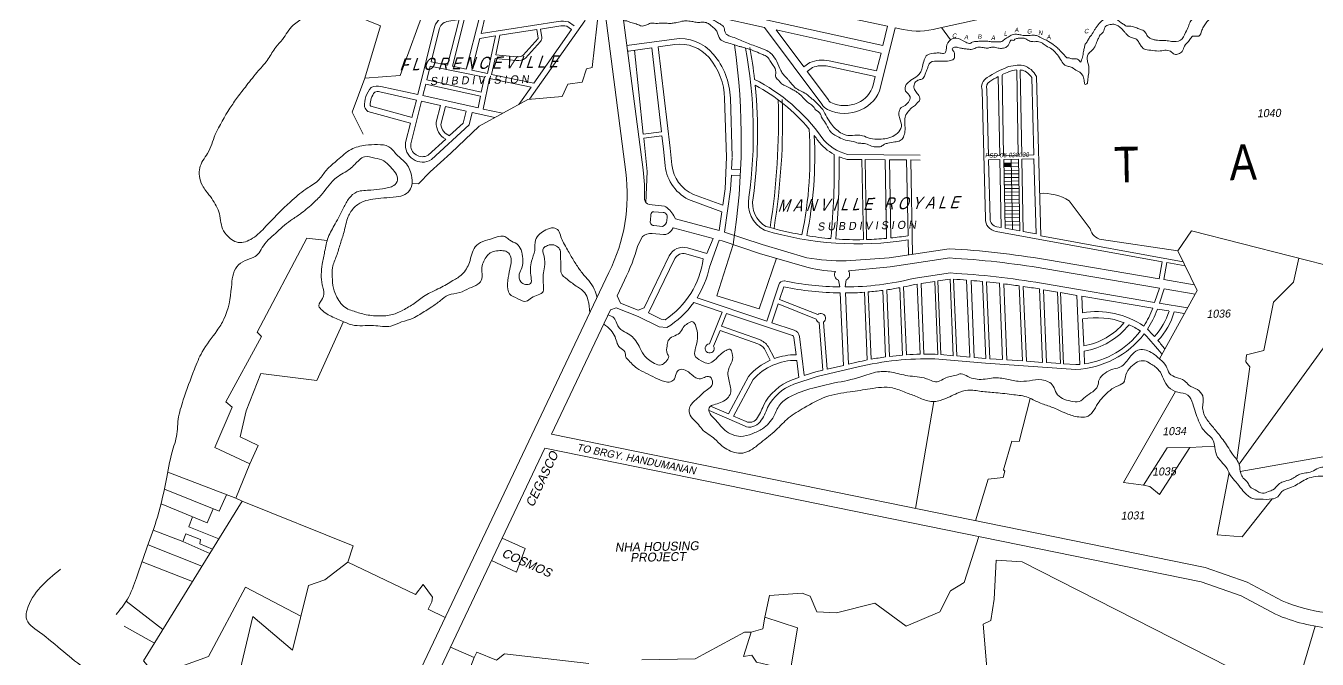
# Model space of a CAD drawing. Header units: metres. Extents: x -460 to 31334, y -1777 to 24987.
# Drawn here: x 100.358 to 102.356, y -751.742 to -750.763 of the extents above; entities that cross this region are included whole.
import ezdxf
from ezdxf.enums import TextEntityAlignment as Align

# ---------------------------------------------------------------- set-up
doc = ezdxf.new("R2010")
doc.units = ezdxf.units.M
doc.header["$MEASUREMENT"] = 0
doc.layers.add('VICINITY_MAP', color=7, linetype='Continuous', lineweight=13)
doc.styles.add('LOT_NO', font='ARIALN.TTF', dxfattribs={"width": 1.5})
doc.styles.add('PX-0', font='leroy')

# ---------------------------------------------------------------- blocks, each defined once
blk = doc.blocks.new('KQEFDFDFG')
at = {"layer": 'VICINITY_MAP', "lineweight": 0}
blk.add_hatch(color=250, dxfattribs=at).paths.add_polyline_path([(26039.6, 4891.07), (26039.58, 4891.47), (26038.78, 4891.44), (26038.81, 4891.04)])
at = {"layer": 'VICINITY_MAP', "color": 250, "lineweight": 0}
for p, q in [((25979.42, 4907.34), (25978.1, 4902.09)), ((25981.09, 4907.63), (25979.61, 4901.78)), ((25981.75, 4907.75), (25981.24, 4905.7)), ((26012.45, 4906.37), (26007.12, 4907.54)), ((26025.46, 4904.37), (26007.28, 4908.36)), ((25978.83, 4907.23), (25977.56, 4902.21)), ((26025.28, 4903.55), (26013.72, 4906.09)), ((26031.9, 4906.35), (26032.91, 4904.99)), ((25981.1, 4905.16), (25980.21, 4901.66)), ((25981.95, 4901.29), (25982.83, 4905.43)), ((25982.86, 4903.35), (25983.32, 4905.5)), ((26000.02, 4904.12), (26001.1, 4894.87)), ((26000.75, 4904.23), (26002.05, 4893.08)), ((25975.64, 4902.12), (25981.61, 4900.88)), ((25975.76, 4902.58), (25977.56, 4902.21)), ((25978.1, 4902.09), (25979.61, 4901.78)), ((25980.21, 4901.66), (25981.95, 4901.29)), ((25982.41, 4901.2), (25982.78, 4902.95)), ((26040.19, 4901.68), (26040.37, 4892.3)), ((26040.57, 4901.68), (26040.75, 4892.31)), ((25981.27, 4899.25), (25981.61, 4900.88)), ((25981.47, 4897.39), (25982.17, 4900.76)), ((25982.17, 4900.76), (25986.74, 4899.81)), ((25982.41, 4901.2), (25987.04, 4900.24)), ((26038.16, 4900.96), (26038.32, 4892.26)), ((26038.58, 4901.11), (26038.75, 4892.27)), ((26042.08, 4892.34), (26041.84, 4900.84)), ((26042.85, 4883.43), (26042.36, 4900.98)), ((25980.91, 4897.51), (25981.18, 4898.8)), ((26036.38, 4899.45), (26036.74, 4885.35)), ((26036.89, 4899.54), (26037.08, 4892.24)), ((25999.1, 4894.64), (26001.1, 4894.87)), ((25999.15, 4894.2), (26001.15, 4894.43)), ((26001.15, 4894.43), (26001.32, 4893)), ((26023.32, 4883.02), (26023.16, 4891.83)), ((26023.67, 4883.02), (26023.52, 4891.83)), ((26025.85, 4883.15), (26025.7, 4891.81)), ((26026.33, 4883.2), (26026.18, 4891.8)), ((26028.23, 4883.45), (26028.08, 4891.78)), ((26028.72, 4881.4), (26028.54, 4891.78)), ((26037.08, 4892.24), (26038.32, 4892.26)), ((26037.09, 4891.81), (26038.33, 4891.84)), ((26037.09, 4891.81), (26037.26, 4885.34)), ((26038.33, 4891.84), (26038.48, 4884.34)), ((26038.75, 4892.27), (26040.37, 4892.3)), ((26038.76, 4891.84), (26040.38, 4891.88)), ((26038.76, 4891.84), (26038.91, 4884.27)), ((26039.57, 4891.86), (26039.72, 4884.12)), ((26040.38, 4891.88), (26040.54, 4883.97)), ((26040.75, 4892.31), (26042.08, 4892.34)), ((26040.75, 4891.88), (26042.09, 4891.91)), ((26040.75, 4891.88), (26040.91, 4883.9)), ((26042.32, 4883.64), (26042.09, 4891.91)), ((26008.82, 4890.77), (26009.81, 4890.72)), ((26038.77, 4891.44), (26040.39, 4891.47)), ((26038.78, 4891.04), (26040.4, 4891.07)), ((26038.78, 4890.64), (26040.41, 4890.67)), ((26038.79, 4890.24), (26040.41, 4890.27)), ((26008.79, 4890.11), (26009.78, 4890.07)), ((26038.8, 4889.84), (26040.42, 4889.87)), ((26038.81, 4889.43), (26040.43, 4889.47)), ((26038.81, 4889.03), (26040.44, 4889.06)), ((26038.82, 4888.63), (26040.44, 4888.66)), ((26038.83, 4888.23), (26040.45, 4888.26)), ((26038.84, 4887.83), (26040.46, 4887.86)), ((26038.85, 4887.43), (26040.47, 4887.46)), ((26038.85, 4887.02), (26040.48, 4887.05)), ((26038.86, 4886.62), (26040.48, 4886.65)), ((26038.87, 4886.22), (26040.49, 4886.25)), ((26038.88, 4885.82), (26040.5, 4885.85)), ((26038.88, 4885.42), (26040.51, 4885.45)), ((26038.89, 4885.01), (26040.51, 4885.05)), ((26038.9, 4884.61), (26040.52, 4884.64)), ((26037.92, 4883.92), (26056.2, 4880.59)), ((26038.01, 4884.43), (26038.48, 4884.34)), ((26038.91, 4884.27), (26040.54, 4883.97)), ((26040.91, 4883.9), (26042.32, 4883.64)), ((26042.85, 4883.43), (26058.5, 4880.58)), ((26006.37, 4879.98), (26007.43, 4882.97)), ((26028.27, 4881.33), (26028.24, 4882.98)), ((25999.67, 4874.98), (26002.56, 4880.93)), ((26003.77, 4881.47), (26005.68, 4880.91)), ((26056.2, 4880.59), (26055.88, 4878.71)), ((26056.7, 4880.5), (26056.38, 4878.62)), ((26056.7, 4880.5), (26058.72, 4880.13)), ((26014.01, 4878.04), (26012.68, 4874.06)), ((26014.56, 4877.82), (26014.1, 4876.43)), ((26014.1, 4876.43), (26018.29, 4874.77)), ((25995.49, 4875.31), (25988.99, 4861.62)), ((25995.49, 4875.31), (25996.1, 4875.51)), ((25996.1, 4875.51), (25998.52, 4874.55)), ((26006.37, 4871.55), (26007.77, 4875.05)), ((26007.72, 4873.49), (26008.27, 4874.88)), ((26013.93, 4875.94), (26013.25, 4873.88)), ((26013.93, 4875.94), (26018.12, 4874.28)), ((26018.45, 4873.9), (26018.87, 4868.67)), ((26018.94, 4873.95), (26019.35, 4868.78)), ((26006.84, 4871.29), (26007.54, 4873.03)), ((26029.05, 4853.45), (26031.07, 4865.22)), ((25950.51, 4847.08), (25944.6, 4849.46)), ((25943.93, 4847.58), (25949.48, 4845.42)), ((25946.22, 4840.13), (25942.19, 4843.26)), ((25945.29, 4838.64), (25941.95, 4840.49)), ((25977.88, 4838.2), (25980.5, 4837.06))]:
    blk.add_line(p, q, dxfattribs=at)
for points in [[(25993.74, 4945.26), (25992.87, 4943.1, 0.178367), (25992.05, 4928.77), (25996.3, 4911.98), (25999.07, 4890.69, -0.038555), (25999.24, 4887.44, -0.038555)], [(25994.55, 4910.58), (25977.39, 4907.56, 0.318433), (25976.08, 4906.24), (25974.27, 4898.99)], [(26026.81, 4906.32), (26027.7, 4906.13, 0.121772), (26031.45, 4906.25), (26049.34, 4910.19)], [(25994.63, 4910.01), (25997.17, 4890.44, -0.149078), (25995.32, 4879.41), (25972.28, 4830.85), (25963.48, 4812.66)], [(25978.83, 4907.23), (25977.49, 4907, 0.323976), (25976.64, 4906.12), (25975.76, 4902.58)], [(25981.24, 4905.7), (25989.73, 4907.01, -0.087463), (25990.87, 4906.99), (25991.5, 4906.54)], [(25982.78, 4902.95), (25985.12, 4902.73, 0.174261), (25986.14, 4902.98), (25987.77, 4904.83, 0.272796), (25987.94, 4905.25), (25987.79, 4906.19)], [(25982.86, 4903.35), (25985.16, 4903.13, 0.163537), (25985.88, 4903.3), (25987.51, 4905.14, 0.394347), (25987.54, 4905.19), (25987.39, 4906.13)], [(25987.79, 4906.19), (25989.81, 4906.5, -0.07795), (25990.67, 4906.5), (25991.21, 4906.12)], [(26026.81, 4906.32), (26025.22, 4899.79, -0.22389), (26023.05, 4897.29, -0.216462), (26019.37, 4897.33, -0.151779), (26018.74, 4897.94), (26012.45, 4906.37)], [(25997.29, 4904.37), (26002.48, 4905.09, -0.25721), (26006.8, 4903.44, -0.168017), (26008.68, 4898.59), (26008.89, 4892.12)], [(26000.75, 4904.23), (26002.57, 4904.48, -0.25721), (26006.33, 4903.04, -0.167989), (26008.05, 4898.57), (26008.27, 4892.1)], [(26028.24, 4882.98, -0.111885), (26012.42, 4884.05, -0.336837), (26010.73, 4887.68, 0.079009), (26010.36, 4904.08)], [(26011.34, 4900.65, 0.016866), (26010.82, 4904.17)], [(26024.78, 4901.58), (26019.55, 4902.69, 0.149533), (26017.41, 4902.5), (26016.76, 4902.02)], [(26024.63, 4900.98), (26019.42, 4902.09, 0.143179), (26017.71, 4901.96), (26017.13, 4901.52)], [(26029.58, 4892.32), (26021.58, 4892.4, -0.170283), (26018.74, 4894.25, 0.123653), (26011.34, 4900.65, 108.222003)], [(26024.63, 4900.98), (26024.4, 4900, -0.222637), (26022.71, 4898.07, -0.215305), (26019.74, 4898.1, -0.166924), (26019.47, 4898.39), (26017.13, 4901.52)], [(25974.27, 4898.99), (25970.23, 4899.88, 0.172317), (25969.16, 4899.75, 0.200932), (25968.42, 4897.63, 0.110052), (25968.77, 4897.13), (25973.49, 4895.85)], [(25974.12, 4898.38), (25970.09, 4899.28, 0.143179), (25969.54, 4899.24, 0.173958), (25969.04, 4897.78, 0.037112), (25969.1, 4897.69), (25973.65, 4896.45)], [(26016.56, 4883.55, -0.02875), (26012.6, 4884.48, -0.334256), (26011.19, 4887.6, 0.059024), (26011.41, 4900)], [(26017.33, 4895.2, 0.098479), (26011.41, 4900)], [(25979.94, 4895.64), (25975.78, 4891.82, -0.633412), (25972.94, 4893.69, -0.609187)], [(25977.36, 4894.07), (25975.42, 4892.3, -0.594827), (25973.5, 4893.55)], [(26002.05, 4893.08), (26002.24, 4891.23, 0.272435), (26004.62, 4888), (26007.85, 4886.82)], [(26020.1, 4892.39, -0.105672), (26018.3, 4893.93, 0.008525), (26017.91, 4894.47)], [(26001.32, 4893), (26001.51, 4891.15, 0.2736), (26004.35, 4887.31), (26007.74, 4886.07)], [(26023.16, 4891.83), (26021.52, 4891.85, -0.040816), (26020.64, 4892.13)], [(26002.63, 4885.3), (26002.45, 4885.64, 0.145641), (26001.42, 4886.71), (25999.75, 4886.9, -0.364998), (25999.24, 4887.44, -0.951628)], [(26055.89, 4869.92), (26060.05, 4877.42), (26057.92, 4881.77), (26049.53, 4883.03, -0.310934), (26048.28, 4884.2), (26045.98, 4887.3, 0.148018), (26042.72, 4888.11, 6.072496)], [(26000.24, 4886.09), (26001.3, 4886.01, -0.443009), (26001.72, 4885.48), (26001.69, 4885.11, -0.288755), (26001.21, 4884.46), (26000.24, 4884.56, -0.47084), (25999.88, 4885.11), (25999.93, 4885.78, -0.369386), (26000.24, 4886.09, -0.566034)], [(25996.21, 4876.83), (25996.59, 4876.04), (25998.53, 4875.27), (25999.18, 4875.52), (26001.96, 4881.23, -0.365997), (26003.96, 4882.11), (26006.08, 4881.5), (26006.78, 4883.14)], [(26002.37, 4884.32), (26002.19, 4884.04, -0.273638), (26001.33, 4883.57), (26000.06, 4883.68, 0.199515), (25999.01, 4883.35), (25998.49, 4882.37)], [(26055.88, 4878.71), (26043.36, 4880.83, 0.028448), (26032.77, 4882.01), (26026.16, 4881.01), (26021.42, 4880.67, -0.0483), (26017.11, 4881.03), (26012.19, 4882.47), (26008.05, 4883.84)], [(26019.75, 4883.13, -0.018949), (26017.08, 4883.46)], [(26025.85, 4883.15, -0.01541), (26023.67, 4883.03, -0.01541)], [(26028.22, 4883.45, -0.013518), (26026.33, 4883.2, -0.013518)], [(25998.49, 4882.37, -0.048333), (25997.04, 4878.57), (25996.21, 4876.83)], [(26020.25, 4879.53, -0.06901), (26016.83, 4880.07), (26011.89, 4881.51), (26007.77, 4882.88), (26007.43, 4882.97)], [(26023.32, 4883.02, -0.021509), (26020.27, 4883.09)], [(25999.67, 4874.98), (26001.08, 4874.26), (26001.5, 4874.21, 0.220755), (26005.68, 4880.91)], [(26055.9, 4877.69), (26043.19, 4879.84, 0.02817), (26032.82, 4881), (26026.28, 4880.01), (26021.68, 4879.59)], [(26005.02, 4876.62, 0.0892), (26006.37, 4879.98)], [(26020.74, 4877.82), (26020.58, 4878.56, -0.476521), (26020.25, 4879.53)], [(26021.34, 4877.81), (26021.33, 4877.84), (26021.43, 4878.6, 0.472593), (26021.68, 4879.59)], [(26055.37, 4876.11), (26042.91, 4878.22, 0.027706), (26032.9, 4879.35), (26028.79, 4878.73)], [(26034.68, 4878.57, 0.003974), (26033.25, 4878.67)], [(26036.44, 4878.41, 0.003544), (26035.17, 4878.53)], [(26038.29, 4878.22, 0.003916), (26036.88, 4878.37)], [(26040.48, 4877.93, 0.004793), (26038.76, 4878.16)], [(26042.69, 4877.59, 0.004951), (26040.92, 4877.87)], [(25998.52, 4874.55), (26000.83, 4873.44), (26001.7, 4873.35, 0.099537), (26004.65, 4876.09, 0.099537)], [(26008.27, 4874.88), (26015.51, 4872.46, -0.276704), (26015.68, 4872.27), (26015.91, 4870.36)], [(26054.18, 4873.51, 0.058483), (26055.16, 4875.47)], [(26054.58, 4873.18, 0.060072), (26055.65, 4875.3), (26055.68, 4875.38)], [(26007.72, 4873.49), (26011.87, 4872.02, -0.163615), (26012.84, 4871.26), (26013.53, 4869.94)], [(26013.25, 4873.88), (26015.71, 4873.06, -0.282546), (26016.3, 4872.35), (26016.82, 4868.1)], [(26047.58, 4871.34, 0.177192), (26052.02, 4873.89, 0.177192)], [(26047.6, 4870.76, 0.185288), (26052.56, 4873.66, 0.185288)], [(26007.54, 4873.03), (26011.71, 4871.55, -0.159462), (26012.42, 4871.01), (26013.07, 4869.75)], [(26031.19, 4869.91), (26036.76, 4869.43), (26046.7, 4868.75, 0.224147), (26054.22, 4872.66, 0.224147)], [(26047.66, 4869.36, 0.196345), (26053.8, 4872.97, 0.196345)], [(26013.53, 4869.94, -0.087583), (26015.91, 4870.36)], [(26026.21, 4870.17, -0.01029), (26027.64, 4870.32, -0.01029)], [(26028.06, 4870.35, -0.010715), (26029.56, 4870.42, -0.010715)], [(26029.98, 4870.43, -0.008737), (26031.21, 4870.43)], [(26006.33, 4864.21), (26010.22, 4862.52, 0.340055), (26011.95, 4862.96, 0.07285), (26012.78, 4864.56, -0.185387), (26015.65, 4867.11), (26018.22, 4867.98), (26022.73, 4869.03, -0.062028), (26031.19, 4869.91)], [(26008.48, 4863.84), (26010.67, 4867.97, -0.108394), (26013.07, 4869.75, -0.108394)], [(26009.04, 4863.6), (26011.18, 4867.62, -0.216661), (26015.99, 4869.74, -0.213566)], [(26021.69, 4869.32), (26022.61, 4869.53, -0.008347), (26023.75, 4869.78, -0.008347)], [(26024.16, 4869.86, -0.011656), (26025.77, 4870.11, -0.011656)], [(26045.34, 4869.36), (26046.7, 4869.27, 0.011281), (26047.13, 4869.3)], [(26009.04, 4863.6), (26010.43, 4863, 0.336879), (26011.54, 4863.27, 0.073868), (26012.31, 4864.76, -0.187494), (26015.48, 4867.6), (26016.22, 4867.85)], [(26113.54, 4836.95), (26089.49, 4841.9, 0.091904), (26079.15, 4842.1, -0.143638), (26069.39, 4843.3), (26065.57, 4845.34), (26060.92, 4846.95), (25988.99, 4861.62)], [(26074.9, 4840.27, -0.084517), (26068.67, 4841.81), (26064.91, 4843.83), (26060.49, 4845.36), (25988.26, 4860.08)]]:
    blk.add_lwpolyline(points, format="xyb", dxfattribs=at)
for points in [[(25968.45, 4900.77), (25972.35, 4901.07), (25975.24, 4909.01), (25976.96, 4908.74), (25977.23, 4909.19), (25977.63, 4909.04), (25977.83, 4909.51), (25984.26, 4909.97), (25994.2, 4912.48)], [(25994.48, 4911.1), (25993.46, 4901.97), (25992.83, 4901.81), (25992.37, 4900.35), (25990.78, 4900.14), (25990.17, 4898.75), (25986.39, 4898.45), (25981.05, 4895.52)], [(25962.3, 4909.78), (25970.19, 4906.53), (25968.45, 4900.77), (25967.07, 4897.06), (25968.27, 4894.63)], [(25986.58, 4898.47), (25992.68, 4907.09), (25992.97, 4907.72), (25993.07, 4909.74)], [(26010.23, 4909.86), (26025.97, 4906.5)], [(25983.32, 4905.5), (25987.39, 4906.13)], [(25987.04, 4900.24), (25991.21, 4906.12)], [(26016.76, 4902.02), (26013.72, 4906.09)], [(26025.98, 4906.52), (26025.46, 4904.37)], [(25981.1, 4905.16), (25982.83, 4905.43)], [(25997.37, 4903.74), (25997.46, 4903.77), (26000.02, 4904.12)], [(25998.12, 4903.86), (25999.1, 4894.64)], [(26025.26, 4903.55), (26024.78, 4901.58)], [(25975.64, 4902.12), (25975.26, 4900.59)], [(25981.27, 4899.25), (25975.26, 4900.59)], [(25975.15, 4900.14), (25974.83, 4898.86)], [(25980.91, 4897.51), (25974.83, 4898.86)], [(25981.18, 4898.8), (25975.15, 4900.14)], [(25985.39, 4897.9), (25986.74, 4899.81)], [(25974.68, 4898.26), (25973.5, 4893.55)], [(25974.12, 4898.38), (25973.64, 4896.46)], [(25976.78, 4897.79), (25974.68, 4898.26)], [(25976.78, 4897.79), (25976.32, 4895.93)], [(25977.33, 4897.67), (25976.83, 4895.7)], [(25979.62, 4897.16), (25977.33, 4897.67)], [(25983.6, 4896.92), (25981.47, 4897.39)], [(25979.62, 4897.16), (25979.29, 4895.85)], [(25980.28, 4897.02), (25979.94, 4895.64)], [(25982.77, 4896.46), (25980.28, 4897.02)], [(25973.49, 4895.85), (25972.94, 4893.69)], [(25981.05, 4895.52), (25977.92, 4892.52), (25975.66, 4890.47), (25974.37, 4889.15), (25973.66, 4889.21)], [(25979.29, 4895.85), (25977.77, 4894.46)], [(25999.14, 4894.2), (25999.53, 4890.53), (25999.39, 4887.08)], [(26008.27, 4892.1), (26008.09, 4888.59), (26007.85, 4886.82)], [(26008.89, 4892.07), (26008.82, 4890.77)], [(26025.7, 4891.81), (26023.52, 4891.83)], [(26028.08, 4891.78), (26026.18, 4891.8)], [(26029.58, 4891.77), (26028.54, 4891.78)], [(26008.79, 4890.11), (26008.71, 4888.53), (26008.05, 4883.84)], [(26007.74, 4886.07), (26007.45, 4884.01)], [(26007.45, 4884.01), (26002.63, 4885.3)], [(25964.31, 4882.94), (25962.07, 4883.17), (25956.6, 4872.85), (25957.07, 4872.35), (25953.14, 4865.17), (25953.84, 4864.6), (25951.96, 4860.14), (25955.78, 4858.36), (25954.24, 4854.58)], [(26006.78, 4883.14), (26002.37, 4884.32)], [(26057.92, 4881.77), (26059.44, 4883.99), (26075.82, 4879.79), (26107.04, 4870.58), (26108.64, 4868.74), (26127.13, 4864.81), (26132.98, 4865.04), (26137.27, 4864.71), (26146.31, 4868.39), (26161.33, 4866.33)], [(26008.98, 4882.48), (26007.19, 4876.84), (26011.85, 4875.41), (26013.75, 4880.97)], [(26071.23, 4880.97), (26070.64, 4878.33), (26068.44, 4876.15), (26067.38, 4870.82), (26065.49, 4870.35), (26065.41, 4869.57), (26065.86, 4869.04), (26064.41, 4858.78)], [(26025.77, 4870.11), (26025.46, 4877.43)], [(26026.21, 4870.17), (26025.9, 4877.49)], [(26027.64, 4870.32), (26027.33, 4877.73)], [(26028.06, 4870.35), (26027.75, 4877.81)], [(26029.23, 4878.13), (26028.95, 4878.08)], [(26029.56, 4870.42), (26029.23, 4878.13)], [(26031.17, 4878.42), (26029.66, 4878.19)], [(26029.98, 4870.43), (26029.66, 4878.19)], [(26031.5, 4870.4), (26031.17, 4878.42)], [(26032.86, 4878.68), (26031.52, 4878.47)], [(26031.86, 4870.37), (26031.52, 4878.47)], [(26033.21, 4870.25), (26032.86, 4878.68)], [(26033.6, 4870.22), (26033.25, 4878.67)], [(26035.04, 4870.1), (26034.68, 4878.57)], [(26035.52, 4870.05), (26035.17, 4878.53)], [(26036.8, 4869.94), (26036.44, 4878.41)], [(26037.24, 4869.91), (26036.88, 4878.37)], [(26038.64, 4869.82), (26038.29, 4878.22)], [(26039.11, 4869.79), (26038.76, 4878.16)], [(26040.83, 4869.67), (26040.48, 4877.93)], [(26041.26, 4869.64), (26040.92, 4877.87)], [(26043.02, 4869.52), (26042.69, 4877.59)], [(26043.48, 4869.49), (26043.14, 4877.51)], [(26044.67, 4877.25), (26043.14, 4877.51)], [(26055.37, 4876.11), (26055.9, 4877.69)], [(26055.89, 4876.02), (26056.41, 4877.6)], [(26059.74, 4878.06), (26056.38, 4878.62)], [(26059.83, 4877.02), (26056.41, 4877.6)], [(26004.65, 4876.09), (26007.77, 4875.05)], [(26005.02, 4876.62), (26012.68, 4874.06)], [(26021.14, 4869.19), (26020.77, 4877.15)], [(26021.69, 4869.31), (26021.36, 4877.15)], [(26023.75, 4869.78), (26023.44, 4877.25)], [(26024.16, 4869.86), (26023.85, 4877.26)], [(26045, 4869.39), (26044.67, 4877.25)], [(26045.34, 4869.36), (26045.01, 4877.19)], [(26046.81, 4876.89), (26045.01, 4877.19)], [(26047.13, 4869.3), (26046.81, 4876.89)], [(26047.43, 4874.96), (26047.35, 4876.8)], [(26055.16, 4875.47), (26047.35, 4876.8)], [(26058.99, 4875.5), (26055.88, 4876.02)], [(26064.66, 4858.31), (26075.03, 4872.58), (26078.3, 4872.16), (26080.32, 4871.18), (26081.67, 4871.69), (26084.25, 4871.74), (26084.52, 4872.92), (26086.71, 4873.01), (26087.35, 4876.39)], [(26056.95, 4875.17), (26055.68, 4875.38)], [(26058.64, 4874.88), (26057.54, 4875.07)], [(25955.78, 4858.36), (25956.71, 4860.39), (25954.73, 4861.34), (25955.41, 4864.17), (25956.99, 4868.29), (25963.17, 4867.52), (25966.09, 4874)], [(26047.58, 4871.34), (26047.45, 4874.29)], [(26031.21, 4870.43), (26031.5, 4870.4)], [(26031.86, 4870.37), (26033.21, 4870.25)], [(26047.66, 4869.36), (26047.6, 4870.76)], [(26015.99, 4869.74), (26016.22, 4867.85)], [(26019.35, 4868.78), (26021.14, 4869.19)], [(26033.6, 4870.22), (26035.04, 4870.1)], [(26035.52, 4870.05), (26036.8, 4869.94)], [(26037.24, 4869.91), (26038.64, 4869.82)], [(26039.11, 4869.79), (26040.83, 4869.67)], [(26041.26, 4869.64), (26043.02, 4869.52)], [(26043.48, 4869.49), (26045, 4869.39)], [(26016.82, 4868.06), (26018.07, 4868.48), (26018.87, 4868.67)], [(26088.76, 4865.37), (26088.78, 4867.01), (26079.4, 4867.58), (26076.83, 4859.63), (26064.8, 4857.52)], [(26057.66, 4866.32), (26051.96, 4856.3), (26054.13, 4856.01), (26054.83, 4855.86), (26055.91, 4854.98), (26059.24, 4860.17)], [(26006.5, 4864.7), (26008.48, 4863.84)], [(26041.68, 4865.56), (26040.45, 4860.81), (26039.66, 4860.84), (26038.73, 4857.71), (26038.9, 4857.55), (26038.7, 4856.84), (26037.05, 4856.68), (26035.66, 4852.1)], [(25988.26, 4860.08), (25976.82, 4835.96)], [(26061.96, 4860.31), (26059.24, 4860.17), (26056.74, 4860.12), (26054.13, 4856.01)], [(25946.76, 4857.43), (25954.24, 4854.58), (25954.95, 4854.25), (25967.17, 4849.33), (25966.59, 4847.54), (25974.01, 4843.99), (25974.88, 4845.07), (25975.89, 4843.67), (25975.84, 4843.16), (25975.41, 4842.35), (25977.31, 4841.45)], [(26063.56, 4857.39), (26062.26, 4850.55), (26065.02, 4850.34), (26068.3, 4854.49)], [(25953.22, 4854.96), (25952.41, 4853.16), (25946.4, 4855.57)], [(25966.59, 4847.54), (25964.05, 4845.61), (25962.26, 4844.96), (25960.5, 4837.84), (25956.14, 4841.57), (25954.54, 4834.91), (25950.36, 4829.25), (25944.09, 4836.7), (25954.95, 4854.25)], [(25951.76, 4853.42), (25951.09, 4851.86), (25946.02, 4853.94)], [(25949.5, 4852.51), (25949.1, 4851.42), (25952.39, 4850.12)], [(25951.39, 4848.5), (25948.43, 4849.81), (25945.15, 4851.05)], [(25951.69, 4848.98), (25950.31, 4849.55), (25950.35, 4850.02), (25948.77, 4850.64), (25948.43, 4849.81)], [(25979.64, 4834.85), (25980.5, 4837.06), (25980.78, 4837.63), (25982.93, 4836.77), (25983.83, 4837.45), (25993.12, 4836.39)], [(25998.92, 4836.79), (26004.81, 4836.92), (26010.24, 4839.85), (26010.96, 4839.83), (26012.25, 4840.21), (26012.48, 4841.47), (26012.97, 4843.86), (26016.6, 4844.13), (26017.46, 4843.8), (26018.19, 4842.07), (26020.36, 4841.95), (26024.59, 4843.03), (26028.02, 4840.51), (26031.73, 4842.09), (26032.91, 4844.39), (26034.41, 4845.29), (26036.02, 4850.35)], [(25983.56, 4850.17), (25986.09, 4849.05), (25985.13, 4846.43), (25982.4, 4847.72)], [(26071.29, 4834.57), (26063.51, 4836.02), (26040.81, 4847.59), (26037.95, 4847.76), (26037.7, 4843.48), (26037.34, 4841.13), (26036.5, 4840.72), (26036.94, 4835.49), (26037.4, 4832.76), (26038.03, 4832.49), (26037.79, 4827.51)], [(25961.42, 4841.58), (25955.32, 4844.77), (25951.23, 4837.15), (25947.7, 4835.89), (25944.62, 4836.07)], [(26010.96, 4839.83), (26010.12, 4837.15), (26011.03, 4837.29), (26011.57, 4836.54), (26015.29, 4835.65), (26016.05, 4840.33), (26012.48, 4841.47)], [(26073.04, 4840.5), (26071.29, 4834.57), (26070.84, 4827.37)]]:
    blk.add_lwpolyline(points, dxfattribs=at)
blk.add_lwpolyline([(26042.8, 4877.57), (26042.8, 4877.57)], close=True, dxfattribs=at)
for centre, radius, start, end in [((25936.81, 4893.98), 73.07, 350.9482, 8.2399), ((26043.19, 4891.43), 11.3, 111.067, 123.4847), ((26040.44, 4898.42), 3.79, 82.5683, 110.3227), ((26040.44, 4898.42), 3.27, 94.3119, 110.2653), ((26040.44, 4898.42), 3.27, 83.2924, 87.7912), ((26040.28, 4899.94), 1.81, 29.8666, 72.4337), ((26040.28, 4899.94), 2.32, 26.4661, 73.6765), ((26037.55, 4899.79), 1.22, 119.2887, 195.8774), ((26037.55, 4899.79), 0.699, 117.9314, 200.5055), ((26043.19, 4891.43), 10.78, 117.807, 123.5982), ((26043.19, 4891.43), 10.78, 111.0854, 115.2868), ((25938.69, 4896.16), 75.29, 350.974, 1.708), ((25938.69, 4896.16), 75.74, 350.974, 1.708), ((25978.26, 4895.8), 1.95, 176.0011, 242.4098), ((25978.26, 4895.8), 1.43, 184.0678, 250.1631), ((25974.34, 4892.2), 43.1, 348.4171, 3.9897), ((25974.34, 4892.2), 43.63, 348.442, 2.9799), ((25934.35, 4891.06), 85.77, 354.6989, 0.8879), ((25934.35, 4891.06), 86.3, 354.6989, 0.7137), ((26038.15, 4885.31), 1.41, 178.515, 260.6687), ((26038.15, 4885.31), 0.892, 177.752, 260.924), ((26003.49, 4880.48), 1.02, 73.587, 154.056), ((26014.61, 4877.86), 0.623, 89.1251, 163.4546), ((26021.16, 4910), 32.85, 258.4065, 269.3201), ((26021.16, 4910), 32.19, 258.2665, 269.252), ((26021.16, 4910), 32.19, 270.3067, 283.7057), ((26021.16, 4910), 32.85, 274.6868, 277.515), ((26021.16, 4910), 32.85, 278.2914, 280.815), ((26021.16, 4910), 32.85, 281.5636, 283.7057), ((26021.16, 4910), 32.85, 270.3493, 273.9763), ((26018.64, 4874.38), 0.521, 305.0638, 131.3762), ((26049, 4865.84), 9.26, 55.9366, 99.77), ((26049.87, 4877.33), 7.41, 317.7372, 343.0119), ((26049.87, 4877.33), 7.99, 317.2546, 343.5562), ((26018.64, 4874.38), 0.521, 190.8518, 248.8114), ((26049, 4865.84), 8.59, 69.4295, 100.342), ((26049, 4865.84), 8.59, 56.0331, 65.4796), ((26032.6, 4852.05), 30.49, 41.7557, 43.8763), ((26032.6, 4852.05), 29.87, 37.932, 43.6516), ((26032.6, 4852.05), 30.49, 38.4275, 40.6443), ((26006.4, 4871.05), 0.506, 93.1971, 29.1537)]:
    blk.add_arc(centre, radius, start, end, dxfattribs=at)
for points in [[(25986.9, 4988.58), (25986.34, 4989.25), (25985.68, 4989.92), (25984.79, 4990.42), (25984.1, 4990.65), (25983.53, 4990.8), (25982.64, 4991.14), (25981.79, 4991.33), (25981.15, 4991.39), (25980.34, 4991.62), (25979.77, 4992.13), (25978.62, 4993.23), (25978, 4994.18), (25978.3, 4995.07), (25978.33, 4995.63), (25978.32, 4996.08), (25978.07, 4996.51), (25978.07, 4996.91), (25977.38, 4996.94), (25976.94, 4997.01), (25976.45, 4997.12), (25975.85, 4997.39), (25974.96, 4997.53), (25974.12, 4997.52), (25973.8, 4997.35), (25972.88, 4997.21), (25972.28, 4997.08), (25971.64, 4996.87), (25971.04, 4996.45), (25970.58, 4995.52), (25970.56, 4994.64), (25970.78, 4993.4), (25971.04, 4992.64), (25971.25, 4992), (25971.4, 4990.68), (25971.5, 4989.72), (25971.6, 4988.59), (25971.86, 4987.47), (25971.96, 4986.71), (25971.98, 4985.79), (25972.04, 4984.63), (25972.07, 4983.3), (25972.36, 4982.55), (25973.05, 4982.2), (25973.74, 4981.93), (25974.48, 4981.34), (25975.07, 4979.18), (25974.95, 4976.89), (25974.81, 4975.2), (25974.58, 4974.01), (25974.42, 4973.33), (25974.36, 4972.48), (25974.9, 4970.54), (25975.42, 4969.96), (25976.36, 4969.64), (25977.46, 4969.91), (25978.05, 4970.26), (25979.07, 4970.03), (25979.67, 4969.79), (25980.81, 4967.78), (25981.27, 4965.75), (25981.21, 4964.9), (25981.57, 4963.64), (25981.93, 4962.63), (25982.13, 4961.11), (25982.41, 4959.67), (25982.19, 4958.15), (25981.96, 4956.95), (25981.55, 4956.18), (25981.49, 4954.74), (25981.31, 4950.28), (25980.74, 4948.92), (25979.43, 4946.69), (25978.94, 4945.83), (25978.02, 4944.97), (25977.27, 4944.53), (25976.12, 4942.55), (25975.8, 4941.7), (25975.32, 4940.25), (25975.03, 4937.87), (25974.48, 4935.83), (25973.9, 4934.97), (25973.23, 4934.28), (25972.49, 4933.59), (25971.74, 4932.89), (25971.16, 4931.95), (25970.92, 4931.27), (25970.6, 4930.5), (25970.28, 4929.14), (25969.79, 4928.53), (25969.37, 4928.27), (25968.27, 4928.08), (25968.12, 4927.06), (25967.64, 4925.53), (25967.09, 4923.17), (25966.28, 4921.46), (25965.78, 4920.68), (25965.46, 4919.75), (25965.06, 4918.64), (25964.65, 4917.78), (25964, 4916.33), (25963.69, 4915.13), (25963.22, 4913.35), (25962.98, 4912.58), (25962.74, 4911.56), (25962.27, 4909.68), (25961.87, 4908.41), (25961.64, 4907.55), (25960.55, 4906.6), (25959.4, 4905.05), (25958.65, 4904.19), (25957.83, 4902.9), (25956.75, 4901.61), (25955.43, 4899.97), (25954.44, 4898.68), (25953.61, 4897.48), (25951.97, 4894.57)], [(26103.94, 4899.59), (26103.27, 4900.03), (26102.86, 4900.43), (26102.51, 4900.82), (26102.5, 4901.46), (26102.46, 4902.02), (26102.25, 4902.39), (26102.06, 4903.39), (26101.71, 4904.01), (26101.47, 4904.64), (26101.26, 4904.97), (26101.15, 4905.37), (26101.01, 4905.87), (26100.67, 4906.23), (26100.26, 4906.56), (26099.48, 4906.81), (26098.95, 4906.9), (26098.41, 4907.19), (26097.5, 4907.41), (26096.65, 4907.99), (26095.91, 4908.21), (26095.34, 4908.37), (26094.9, 4908.46), (26094.33, 4908.68), (26093.86, 4908.77), (26093.59, 4908.8), (26093.25, 4909.03), (26093.08, 4909.09), (26092.78, 4909.18), (26092.04, 4909.37), (26090.45, 4909.58), (26089.58, 4909.87), (26088.97, 4910.09), (26088.33, 4910.24), (26087.47, 4910.19), (26087.06, 4910.19), (26086.56, 4910.18), (26086.13, 4910.17), (26085.69, 4910.12), (26085.36, 4910.08), (26085.03, 4910.01), (26084.53, 4910), (26083.46, 4910.01), (26083.09, 4910.01), (26082.02, 4909.88), (26081.56, 4909.54), (26081.39, 4909.4), (26081.2, 4909.13), (26081.01, 4908.66), (26081.01, 4908.36), (26080.95, 4908.19), (26080.59, 4907.95), (26079.5, 4907.39), (26078.77, 4907.55), (26077.96, 4907.87), (26077.83, 4907.6), (26077.76, 4907.43), (26077.57, 4907.19), (26076.53, 4907.17), (26075.93, 4907.19), (26075.53, 4907.05), (26075.33, 4906.91), (26074.93, 4906.87), (26074.53, 4907.06), (26074.02, 4907.35), (26073.55, 4907.58), (26073.04, 4907.73), (26072.34, 4907.92), (26071.83, 4908.04), (26071.36, 4908.24), (26070.82, 4908.49), (26069.98, 4908.68), (26069.61, 4908.67), (26069.17, 4908.76), (26068.6, 4908.93), (26068.1, 4909.17), (26067.59, 4909.26), (26067.09, 4909.25), (26066.12, 4909.23), (26065.52, 4909.29), (26065.18, 4909.25), (26064.82, 4909.04), (26064.39, 4908.73), (26063.26, 4908.47), (26062.1, 4907.85), (26061.54, 4907.4), (26061.12, 4906.99), (26060.82, 4906.55), (26060.57, 4906.05), (26060.24, 4905.41), (26059.54, 4905.39), (26059.25, 4905.02), (26058.66, 4904.31), (26058.4, 4903.73), (26057.98, 4903.46), (26057.57, 4903.41), (26057.1, 4903.74), (26055.81, 4903.77), (26054.94, 4903.85), (26054.17, 4904), (26053.83, 4904.4), (26053.58, 4904.8), (26053.41, 4905.03), (26053.17, 4905.15), (26052.7, 4905.31), (26052.47, 4905.44), (26052.26, 4905.64), (26052.06, 4905.87), (26051.75, 4906.2), (26050.88, 4906.71), (26050.34, 4906.64), (26049.94, 4906.43), (26049.72, 4905.85), (26049.39, 4905.55), (26049.26, 4905.34), (26049.1, 4904.97), (26048.87, 4904.43), (26048.68, 4904.06), (26048.22, 4903.59), (26048.06, 4903.42), (26047.97, 4902.68), (26048.08, 4902.25), (26048.13, 4901.44), (26048.07, 4901.04), (26047.99, 4900.34), (26047.92, 4900.17), (26047.76, 4900.1), (26047.62, 4900.4), (26047.51, 4900.96), (26047.26, 4901.33), (26046.69, 4901.68), (26046.18, 4902.01), (26045.78, 4902.1), (26045.41, 4902.29), (26045.03, 4902.85), (26044.54, 4903.51), (26044.07, 4903.97), (26043.42, 4904.33), (26043.02, 4904.62), (26042.48, 4904.81), (26042.28, 4904.8), (26041.98, 4904.8), (26041.74, 4904.83), (26041.51, 4904.92), (26041.07, 4905.15), (26040.97, 4905.18), (26040.63, 4905.17), (26040.36, 4905.17), (26040, 4905.06), (26039.8, 4904.92), (26039.64, 4904.98), (26039.34, 4904.51), (26038.98, 4904.17), (26038.52, 4904.06), (26038.01, 4904.11), (26037.48, 4904.2), (26037.34, 4904.17), (26036.94, 4904.09), (26036.51, 4904.15), (26036.21, 4904.18), (26035.81, 4904.17), (26035.57, 4904.06), (26035.31, 4903.96), (26034.84, 4903.98), (26034.4, 4904.01), (26034, 4904.1), (26033.73, 4904.16), (26033.33, 4904.19), (26033.2, 4904.12), (26033.1, 4904.02), (26033.2, 4903.78), (26033.31, 4903.62), (26033.35, 4903.42), (26033.35, 4903.15), (26033.32, 4902.95), (26033.16, 4902.81), (26032.89, 4902.71), (26032.59, 4902.67), (26032.29, 4902.66), (26031.99, 4902.66), (26031.72, 4902.65), (26030.69, 4902.5), (26030.49, 4902.19), (26030.37, 4901.86), (26030.24, 4901.52), (26030.08, 4901.11), (26029.82, 4900.71), (26029.45, 4900.6), (26029.16, 4900.46), (26028.9, 4900.02), (26028.94, 4899.55), (26029.25, 4899.09), (26029.42, 4898.86), (26029.5, 4898.33), (26029.24, 4898.06), (26029.04, 4897.82), (26028.61, 4897.51)], [(26042.81, 4905.25), (26043.68, 4904.83), (26044.39, 4904.34), (26044.77, 4904.02), (26045.01, 4903.76), (26045.32, 4903.46), (26045.56, 4903.16), (26045.72, 4903.03), (26045.96, 4903.01), (26046.26, 4902.91), (26046.66, 4902.92), (26047.1, 4902.69), (26047.24, 4902.53), (26047.34, 4902.8), (26047.43, 4903.1), (26047.55, 4903.71), (26047.64, 4904.14), (26047.74, 4904.51), (26047.93, 4904.78), (26048.16, 4905.19), (26048.42, 4905.53), (26048.77, 4906.1), (26048.94, 4906.37), (26049.38, 4906.92), (26050, 4907.36), (26050.45, 4907.54), (26050.85, 4907.55), (26051.26, 4907.22), (26051.46, 4907.06), (26051.64, 4906.9), (26052.01, 4906.67), (26052.18, 4906.54), (26052.35, 4906.51), (26052.45, 4906.51), (26053.04, 4906.44), (26053.52, 4906.26), (26053.93, 4906.11), (26054.37, 4905.78), (26054.57, 4905.42), (26054.85, 4905.19), (26055.12, 4905.06), (26055.52, 4904.97), (26056.26, 4904.92), (26056.59, 4904.92), (26057.23, 4904.83), (26058.2, 4904.95), (26058.78, 4905.8), (26059.1, 4906.48), (26059.29, 4906.98), (26059.42, 4907.18), (26059.79, 4907.36), (26060.15, 4907.63), (26060.51, 4908.08), (26060.61, 4908.21), (26060.91, 4908.28), (26061.2, 4908.46), (26061.5, 4908.53), (26061.83, 4908.7), (26062.14, 4909.12), (26062.67, 4909.5), (26063.3, 4909.68), (26064, 4909.83), (26064.37, 4910.07), (26064.73, 4910.24), (26065.7, 4910.33), (26066.17, 4910.34), (26066.5, 4910.34), (26067.07, 4910.29), (26067.67, 4910.27), (26068.04, 4910.27), (26068.44, 4910.25), (26068.93, 4910.11), (26069.58, 4910.1), (26070.02, 4909.98), (26070.46, 4909.89), (26070.86, 4909.7), (26071, 4909.53), (26071.2, 4909.4), (26071.71, 4909.08), (26072.01, 4909.08), (26072.75, 4909.03), (26072.99, 4908.77), (26073.16, 4908.57), (26073.63, 4908.45), (26073.9, 4908.35), (26074.27, 4908.33), (26074.61, 4908.17), (26075.37, 4908.45), (26075.7, 4908.42), (26075.91, 4908.23), (26075.94, 4908.13), (26076.18, 4908.03), (26076.81, 4908.14), (26077.21, 4908.35), (26077.64, 4908.76), (26077.87, 4908.93), (26078.64, 4908.85), (26078.91, 4908.62), (26079.21, 4908.63), (26079.84, 4909.07), (26080.17, 4909.35), (26080.43, 4909.62), (26080.66, 4910.06), (26080.95, 4910.47), (26081.25, 4910.57), (26081.58, 4910.81), (26082.01, 4910.89), (26082.35, 4910.83), (26082.61, 4910.87), (26082.88, 4910.97), (26083.61, 4911.03), (26084.32, 4910.77), (26084.96, 4910.71), (26085.49, 4910.79), (26085.96, 4910.87), (26086.26, 4910.94), (26086.59, 4911.01), (26087.29, 4911.03), (26087.76, 4911.04), (26088.2, 4910.94), (26088.7, 4910.82), (26089.27, 4910.73), (26089.67, 4910.67), (26090.07, 4910.68), (26092.55, 4909.96), (26094.33, 4909.66), (26095.17, 4909.48), (26096.18, 4909.16), (26096.79, 4908.91), (26097.4, 4908.69), (26098.24, 4908.44), (26099.35, 4907.89), (26099.83, 4907.63), (26100.47, 4907.34), (26100.91, 4907.09), (26101.58, 4906.7), (26101.73, 4906.27), (26101.94, 4905.77), (26102.08, 4905.44), (26102.15, 4905.21), (26102.36, 4904.71), (26102.74, 4904.21), (26102.85, 4903.65), (26102.76, 4903.08), (26102.93, 4902.78), (26103.07, 4902.55), (26103.03, 4901.9), (26103.21, 4901.37), (26103.42, 4900.87), (26103.72, 4900.54), (26104, 4900.35), (26104.47, 4900.09), (26105.68, 4899.63)], [(25996.81, 4908.01), (25997.79, 4907.66), (25998.43, 4907.51), (25999.07, 4907.45), (25999.3, 4907.46), (25999.73, 4907.47), (26000.04, 4907.41), (26000.41, 4907.38), (26001.04, 4907.39), (26001.44, 4907.43), (26001.84, 4907.48), (26002.64, 4907.46), (26003.05, 4907.47), (26003.45, 4907.47), (26003.81, 4907.48), (26004.15, 4907.49), (26004.72, 4907.5), (26005.22, 4907.51), (26005.85, 4907.52), (26006.63, 4907.27), (26007.17, 4906.98), (26007.54, 4906.75), (26007.92, 4906.46), (26008.09, 4905.86), (26008.3, 4905.57), (26008.74, 4905.37), (26010.12, 4904.83), (26011.57, 4904.26), (26012.68, 4903.81), (26013.23, 4903.42), (26013.78, 4902.6), (26014.23, 4901.61), (26014.51, 4901.18), (26014.89, 4900.78), (26015.13, 4900.52), (26015.79, 4899.76), (26017.01, 4899.05), (26017.69, 4898.49), (26018.03, 4898.2), (26018.85, 4897.32)], [(26018.05, 4897.3), (26017.7, 4897.76), (26017.3, 4898.05), (26016.65, 4898.67), (26016.17, 4899.13), (26015.66, 4899.46), (26015.26, 4899.68), (26014.68, 4899.97), (26014.28, 4900.2), (26014.04, 4900.49), (26013.69, 4900.89), (26013.68, 4901.46), (26013.4, 4902.19), (26013.09, 4902.61), (26012.75, 4903.11), (26012.24, 4903.37), (26011.46, 4903.72), (26010.52, 4904.03), (26010.02, 4904.19), (26009.65, 4904.28), (26008.86, 4904.54), (26008.12, 4904.76), (26007.54, 4905.08), (26007.23, 4905.84), (26006.98, 4906.21), (26006.58, 4906.53), (26006.27, 4906.79), (26006, 4906.89), (26005.6, 4906.95), (26005.23, 4906.91), (26004.9, 4906.93), (26004.43, 4907.03), (26003.76, 4907.08), (26003.52, 4907.07), (26002.79, 4906.89), (26002.39, 4906.85), (26002.16, 4906.81), (26001.59, 4906.83), (26001.29, 4906.83), (26000.85, 4906.82), (26000.48, 4906.81), (26000.11, 4906.84), (25999.88, 4906.83), (25999.68, 4906.73), (25999.28, 4906.59), (25998.98, 4906.52), (25998.58, 4906.64), (25998.01, 4906.83), (25997.71, 4906.89), (25997.37, 4907.05), (25996.97, 4907.11), (25996.93, 4907.11)], [(26027.47, 4897.54), (26028.27, 4898.14), (26028.45, 4898.74), (26027.97, 4899.37), (26028.03, 4900.07), (26028.39, 4900.41), (26028.55, 4900.55), (26029.28, 4901.03), (26029.83, 4902.08), (26030.34, 4903.33), (26031.34, 4903.55), (26031.77, 4903.55), (26032.24, 4903.53), (26032.43, 4903.84), (26032.46, 4904.24), (26032.95, 4905.02), (26033.48, 4905.19), (26034.45, 4904.81), (26034.72, 4904.68), (26034.99, 4904.59), (26035.29, 4904.73), (26035.56, 4904.8), (26036.03, 4904.84), (26036.59, 4904.85), (26037.16, 4904.83), (26037.63, 4904.77), (26038, 4904.78), (26038.57, 4904.83), (26038.93, 4905.1), (26039.26, 4905.31), (26039.69, 4905.55), (26040.33, 4905.6), (26040.76, 4905.51), (26041.33, 4905.48), (26042.03, 4905.5), (26042.47, 4905.44), (26042.81, 4905.25)], [(26028.61, 4897.51), (26027.9, 4896.48), (26027.88, 4895.8), (26027.89, 4894.92), (26027.72, 4894.31), (26027.38, 4893.92), (26026.78, 4893.76), (26026.02, 4893.63), (26025.64, 4893.51), (26025.26, 4893.27), (26024.81, 4893.22), (26024.39, 4893.25), (26023.73, 4893.51), (26023.16, 4893.61), (26022.74, 4893.64), (26022.2, 4893.82), (26021.36, 4893.96), (26020.63, 4894.28), (26019.79, 4894.8), (26019.15, 4895.85), (26018.72, 4896.49), (26018.6, 4896.83), (26018.05, 4897.3)], [(26018.85, 4897.32), (26019.81, 4895.71), (26020.81, 4894.78), (26021.62, 4894.49), (26022.61, 4894.51), (26023.22, 4894.45), (26024.06, 4894.16), (26025.09, 4894.07), (26025.89, 4894.16), (26026.35, 4894.28), (26027.06, 4894.72), (26027.5, 4895.45), (26027.29, 4896.47), (26027.21, 4896.96), (26027.47, 4897.54)], [(25951.97, 4894.57), (25951.13, 4892.51), (25950.28, 4890.9), (25950.26, 4890.01), (25950.57, 4888.97), (25950.96, 4888.39), (25951.61, 4887.53), (25952.44, 4885.86), (25952.9, 4883.99), (25953.63, 4883.16), (25954.31, 4882.76), (25955.89, 4883.04), (25957.38, 4884.29), (25959.19, 4886.17), (25960.47, 4887.37), (25962.2, 4888.74), (25963.44, 4889.65), (25964.22, 4890.67), (25965.46, 4891.78), (25966.94, 4892.95), (25968.53, 4893.4), (25969.83, 4893.47), (25971.09, 4893.24), (25971.95, 4892.38), (25973.02, 4891.35), (25973.63, 4889.85), (25973.49, 4888.59), (25972.87, 4887.99), (25971.91, 4887.72), (25970.53, 4887.61), (25969.32, 4887.46), (25968.32, 4887.23), (25967.32, 4886.58), (25966.63, 4885.56), (25966.16, 4883.87), (25965.76, 4882.57), (25965.33, 4881.22), (25964.89, 4879.95), (25964.88, 4878.61), (25965.07, 4877.39), (25965.38, 4876.69), (25966.42, 4875.47), (25967.1, 4875.19), (25968.41, 4874.8), (25970.01, 4874.62), (25971.51, 4874.78), (25972.64, 4875.26), (25973.88, 4876), (25975.08, 4876.86), (25976.7, 4877.69), (25978.15, 4878.51), (25979.15, 4879.21), (25979.96, 4880.52), (25980.6, 4882.21), (25981.43, 4882.82), (25982.59, 4883.17), (25983.43, 4883.4), (25983.98, 4883.29), (25984.4, 4882.96), (25985.17, 4882.55), (25985.64, 4881.89), (25985.83, 4880.93), (25985.72, 4879.92), (25985.44, 4879.21), (25985.63, 4878.37), (25986.14, 4878.09), (25986.68, 4878.18), (25986.75, 4878.85), (25986.8, 4880.66), (25987.15, 4881.84), (25987.25, 4882.97), (25987.7, 4883.65), (25988.37, 4884.09), (25989.2, 4884.31), (25989.75, 4884.03), (25990.02, 4883.32), (25990.32, 4882.66), (25990.76, 4881.91), (25991.41, 4880.75), (25991.76, 4880.21), (25992.45, 4879.26), (25993.09, 4878.52), (25993.7, 4877.57), (25994.02, 4876.67)], [(25993.22, 4874.99), (25993.01, 4876.38), (25992.66, 4877.17), (25991.85, 4877.82), (25990.74, 4878.64), (25990.05, 4879.38), (25990.04, 4880.01), (25989.98, 4881.22), (25989.96, 4881.85), (25989.53, 4882.31), (25988.94, 4882.46), (25988.57, 4882.37), (25988.11, 4882.07), (25988.17, 4881.19), (25988.24, 4880.02), (25988.09, 4879.17), (25988.11, 4878), (25988.08, 4877.33), (25986.79, 4876.63), (25986.21, 4876.24), (25985.29, 4876.52), (25984.39, 4877.05), (25984.16, 4878.17), (25984.35, 4879.48), (25984.54, 4880.49), (25984.44, 4881.28), (25984.09, 4881.69), (25983.5, 4881.81), (25982.75, 4881.75), (25982.12, 4881.45), (25981.8, 4881.1), (25981.47, 4880.47), (25981.32, 4879.79), (25981.34, 4878.7), (25980.89, 4878.11), (25979.93, 4877.67), (25978.89, 4877.19), (25977.64, 4876.91), (25976.77, 4876.31), (25975.82, 4875.62), (25974.49, 4874.79), (25973.7, 4874.36), (25972.5, 4873.96), (25971.33, 4873.51), (25969.4, 4873.56), (25967.05, 4873.64), (25965.82, 4874.12), (25964.42, 4874.76), (25963.78, 4875.21), (25963.4, 4875.75), (25963.8, 4876.55), (25963.91, 4877.52), (25963.77, 4878.06), (25963.77, 4880.32), (25964.03, 4881.71), (25964.42, 4883.27), (25965.19, 4884.76), (25966.11, 4886.51), (25966.71, 4887.57), (25967.58, 4888.26), (25969.13, 4888.46), (25970.39, 4888.61), (25971.1, 4888.75), (25971.64, 4888.97), (25972.05, 4889.57), (25971.82, 4890.36), (25971.26, 4891.02), (25970.53, 4891.68), (25969.56, 4891.99), (25968.43, 4892.14), (25967.85, 4891.79), (25966.82, 4890.81), (25965.33, 4889.85), (25963.81, 4888.1), (25962.82, 4887.08), (25961.5, 4885.96), (25960.51, 4885.27), (25959.6, 4884.62), (25958.81, 4883.89), (25958.03, 4883.17), (25957.29, 4882.35), (25956.81, 4881.55), (25956.23, 4881.08), (25955.27, 4880.72), (25954.36, 4880.03), (25953.77, 4877.8), (25952.95, 4874.27), (25952.18, 4873), (25950.55, 4870.66), (25949.7, 4868.76), (25948.47, 4865.38), (25947.92, 4863.27), (25947.67, 4861.09), (25947.36, 4860.07), (25946.66, 4856.89), (25945.62, 4852.5), (25944.51, 4849.21), (25943.32, 4845.83), (25942.32, 4843.46), (25941.08, 4841.77)], [(26115.72, 4848.83), (26114.72, 4848.91), (26113.85, 4849.3), (26113.39, 4849.78), (26112.86, 4850.07), (26112.26, 4850.1), (26111.84, 4850.39), (26111.31, 4850.79), (26110.51, 4851.3), (26109.9, 4851.55), (26109.34, 4851.69), (26108.32, 4851.75), (26107.46, 4851.84), (26106.79, 4851.53), (26106.46, 4851.03), (26106.21, 4850.5), (26106.03, 4850.01), (26106.15, 4849.49), (26106.57, 4849.05), (26106.92, 4848.42), (26107.57, 4848.09), (26108.1, 4847.88), (26108.78, 4847.44), (26109.51, 4847.04), (26110.22, 4846.72), (26110.31, 4846.42), (26110.24, 4846.04), (26109.87, 4845.7), (26109.12, 4845.65), (26108.1, 4845.81), (26107.52, 4846.55), (26106.88, 4846.8), (26106.17, 4846.71), (26105.47, 4846.25), (26104.95, 4845.94), (26104.76, 4845.75), (26104.67, 4844.96), (26104.67, 4844.62), (26104.12, 4844.2), (26103.49, 4843.84), (26102.7, 4843.49), (26101.92, 4843.25), (26101.32, 4843.13), (26100.5, 4843.11), (26099.86, 4843.21), (26099.24, 4843.95), (26098.31, 4845.32), (26097.51, 4846.05), (26096.67, 4846.82), (26096.05, 4847.82), (26095.84, 4848.91), (26095.36, 4850.25), (26093.91, 4851.23), (26092.97, 4851.48), (26091.61, 4851.94), (26090.92, 4852.41), (26089.94, 4852.96), (26089.18, 4853.17), (26088.2, 4853.41), (26087.3, 4853.5), (26086.77, 4853.42), (26086.29, 4853.41), (26085.53, 4853.54), (26084.81, 4853.98), (26083.82, 4854.52), (26082.43, 4854.92), (26081.15, 4855.12), (26080.28, 4855.37), (26079.83, 4855.43), (26079.56, 4855.91), (26078.99, 4856.35), (26076.97, 4857.63), (26076.18, 4857.76), (26075.5, 4857.75), (26074.79, 4857.85), (26074.15, 4857.98), (26073.4, 4857.89), (26072.66, 4857.5), (26071.35, 4857.21), (26070.86, 4856.94), (26070.35, 4856.63), (26069.52, 4856.39), (26069, 4856.08), (26068.38, 4855.5), (26067.89, 4855.31), (26067.26, 4855.11), (26066.42, 4855.5), (26065.89, 4855.83), (26065.62, 4856.28), (26065.12, 4856.79), (26064.85, 4857.31), (26064.68, 4858.24), (26063.94, 4859.43), (26063.4, 4860.28), (26062.9, 4860.99), (26061.94, 4862.21), (26061.13, 4863.24), (26060.65, 4864.51), (26060.66, 4865.82), (26060.08, 4866.52), (26059.15, 4867.02), (26058.65, 4867.5), (26057.78, 4867.86), (26057.02, 4868.29), (26056.63, 4869.11), (26055.97, 4869.85), (26054.98, 4870.62), (26053.51, 4870.85), (26052.77, 4870.23), (26052.3, 4869.66), (26051.78, 4869.09), (26050.78, 4868.77), (26049.92, 4868.34), (26049.26, 4867.61), (26049.09, 4866.9), (26048.57, 4866.29), (26047.76, 4865.74), (26047.06, 4865.2), (26046.15, 4865.26), (26045.25, 4865.54), (26044.56, 4866.13), (26044.2, 4866.91), (26042.95, 4867.6), (26041.6, 4867.5), (26040.34, 4867.44), (26038.93, 4867.71), (26037.43, 4867.79), (26036.49, 4867.66), (26034.83, 4867.96), (26034.08, 4868.25), (26033.55, 4868.12), (26032.25, 4867.76), (26031.58, 4867.41), (26030.26, 4867.72), (26028.2, 4868.05), (26026.43, 4868.43), (26024.89, 4868.47), (26023.02, 4867.91), (26020.14, 4867.25), (26017.75, 4866.68), (26015.22, 4865.73), (26014.11, 4864.84), (26013.46, 4863.59), (26012.21, 4862.21), (26011.09, 4861.67), (26009.82, 4861.38), (26008.08, 4862.06), (26006.93, 4863.31), (26006.35, 4864.09), (26006.41, 4864.61), (26006.86, 4864.85), (26008.24, 4865.47), (26008.64, 4865.97), (26008.58, 4867.28), (26008.47, 4868.71), (26008.87, 4869.65), (26008.89, 4870.48), (26008.62, 4870.96), (26008.21, 4870.84), (26007.58, 4870.38), (26006.95, 4869.76), (26006.32, 4869.41), (26005.45, 4869.7), (26004.76, 4870.32), (26004.86, 4871.11), (26005.06, 4872.5), (26004.89, 4873.47), (26004.54, 4873.99), (26003.98, 4873.79), (26003.5, 4873.37), (26003.07, 4872.73), (26002.37, 4872.37), (26001.85, 4871.91), (26001.71, 4871.31), (26001.73, 4870.49), (26001.89, 4870.15), (26001.56, 4869.58), (26001.08, 4869.23), (26000.32, 4869.41), (25999.14, 4870.36), (25998.63, 4871.29), (25998.13, 4872.06), (25997.63, 4872.54), (25996.84, 4872.98), (25996.18, 4873.79), (25995.87, 4874.42), (25995.21, 4874.73)], [(25994.74, 4873.73), (25995.52, 4873.06), (25995.99, 4872.32), (25996.23, 4871.61), (25996.5, 4871.17), (25997.07, 4870.69), (25997.19, 4870.09), (25997.39, 4869.84), (25998.38, 4868.88), (25999.37, 4868.34), (26000.39, 4867.83), (26001.45, 4867.4), (26002.09, 4867.38), (26002.54, 4867.72), (26002.78, 4868.44), (26003.15, 4868.75), (26003.87, 4868.58), (26004.56, 4868.06), (26004.98, 4867.77), (26005.54, 4867.75), (26006.1, 4867.95), (26006.44, 4867.91), (26006.71, 4867.28), (26006.57, 4866.87), (26006.02, 4866.44), (26005.09, 4865.6), (26004.39, 4864.91), (26004.14, 4864.34), (26004.35, 4863.52), (26005.04, 4862.82), (26005.54, 4862.19), (26006.95, 4861.1), (26007.75, 4860.32), (26008.51, 4859.85), (26009.34, 4859.57), (26010.28, 4859.59), (26011.1, 4859.98), (26012.06, 4860.71), (26013.69, 4862.06), (26015.09, 4863.4), (26016.82, 4864.52), (26019.2, 4865.73), (26021.85, 4866.27), (26024.06, 4866.61), (26026.54, 4866.7), (26027.97, 4866.2), (26029.22, 4865.74), (26030.58, 4865.24), (26031.97, 4865.38), (26033.65, 4866.13), (26034.8, 4866.45), (26036.27, 4866.33), (26037.89, 4866.18), (26039.87, 4865.96), (26041.45, 4865.66), (26042.21, 4865.3), (26043.46, 4864.8), (26044.75, 4864.3), (26045.66, 4863.89), (26047.02, 4863.51), (26047.84, 4863.52), (26049.13, 4864.98), (26050.27, 4866.27), (26051.12, 4866.85), (26051.93, 4867.28), (26052.22, 4868.15), (26052.76, 4869.03), (26053.5, 4869.57), (26054.25, 4869.69), (26054.93, 4869.37), (26055.85, 4868.64), (26056.9, 4866.78), (26057.93, 4866.24), (26059.02, 4865.92), (26059.57, 4864.96), (26060.2, 4863.1), (26060.9, 4861.91), (26061.81, 4860.93), (26061.98, 4860.18), (26062.3, 4859.1), (26062.72, 4858.58), (26063.34, 4857.84), (26063.73, 4857.06), (26064.31, 4856.36), (26064.96, 4855.55), (26065.53, 4854.96), (26065.95, 4854.63), (26067.01, 4854.46), (26068.29, 4854.49), (26068.92, 4854.73), (26069.36, 4855.3), (26070.44, 4855.77), (26071.81, 4856.55), (26072.59, 4856.86), (26073.64, 4857), (26074.96, 4856.87), (26076.65, 4856.61), (26077.34, 4856.28), (26078.25, 4855.7), (26079.06, 4854.82), (26079.62, 4854.57), (26080.64, 4854.4), (26081.24, 4854.52), (26081.99, 4854.28), (26083.09, 4853.73), (26084.19, 4853.23), (26085.14, 4852.87), (26085.63, 4852.51), (26086.53, 4852.68), (26087.74, 4852.59), (26088.45, 4852.38), (26089.59, 4852.06), (26090.9, 4851.59), (26091.67, 4850.81), (26093, 4850.2), (26094.24, 4849.96), (26094.59, 4849.22), (26094.57, 4848.32), (26095.05, 4847.2), (26096.04, 4846.32), (26096.77, 4845.36), (26097.69, 4844.37), (26098.68, 4843.6), (26099.03, 4843.16), (26099.43, 4842.23), (26099.73, 4841.82), (26100.41, 4841.94), (26101.64, 4842.23), (26102.76, 4842.48), (26104.03, 4843.07), (26105.22, 4843.35), (26105.51, 4844.26), (26105.49, 4845.24), (26105.96, 4845.85), (26106.64, 4845.93), (26107.47, 4845.39), (26107.75, 4844.76), (26108.43, 4844.66), (26109.25, 4844.86), (26109.89, 4844.84), (26110.86, 4844.85), (26111.33, 4846.14), (26111.49, 4847.19), (26111.33, 4847.68), (26109.75, 4848.06), (26108.73, 4848.45), (26108.12, 4848.82), (26107.54, 4849.44), (26107.34, 4850.23), (26107.74, 4850.72), (26108.94, 4850.86), (26109.7, 4850.46), (26110.01, 4850.2), (26110.87, 4850.07), (26111.29, 4849.78), (26112.24, 4849.2), (26113.56, 4848.7), (26113.76, 4848.33), (26114.25, 4848.07), (26115.54, 4847.84)]]:
    blk.add_spline(points, degree=3, dxfattribs=at)
at = {"layer": 'VICINITY_MAP', "color": 250, "lineweight": 0, "ltscale": 0.07}
blk.add_open_spline([(25963.47, 4812.66), (25963.17, 4812.83), (25960.96, 4814.09), (25956.97, 4816.32), (25951.19, 4816.24), (25949.32, 4820.06), (25949.28, 4824.13), (25947.19, 4829.07), (25943.25, 4833.46), (25937.33, 4835.43), (25934.16, 4838.93), (25930.99, 4840.95), (25931.62, 4844.03), (25933.4, 4845.5), (25934.95, 4846.76)], degree=3, knots=[116.112546, 116.112546, 116.112546, 116.112546, 117.157675, 123.784796, 130.154989, 131.442922, 136.05353, 142.216397, 147.077564, 153.372969, 159.954869, 162.093424, 162.989209, 168.74706, 168.74706, 168.74706, 168.74706], dxfattribs=at)
at = {"layer": 'VICINITY_MAP', "color": 250, "lineweight": 0, "style": 'PX-0', "oblique": 10}
for s, height, rotation, p in [('L', 0.489, 1.1421, (26038.78, 4905.46)), ('A', 0.489, 1.1421, (26039.95, 4905.84)), ('G', 0.489, 1.1421, (26041.32, 4905.69)), ('N', 0.489, 1.1421, (26042.56, 4905.54)), ('C', 0.489, 1.1421, (26047.61, 4905.71)), ('C', 0.489, 1.1421, (26033.08, 4905.2)), ('A', 0.489, 1.1421, (26034.41, 4905.05)), ('B', 0.489, 1.1421, (26035.89, 4905.11)), ('A', 0.489, 1.1421, (26037.37, 4904.99)), ('A', 0.489, 1.1421, (26043.48, 4905.06)), ('PSD-06-028030', 0.4892, 1.1035, (26036.7, 4892.03))]:
    blk.add_text(s, height=height, rotation=rotation, dxfattribs=at).set_placement(p)
at = {"layer": 'VICINITY_MAP', "color": 250, "lineweight": 0}
for s, height, rotation, style, oblique, p in [('F L O R E N C E V I L L E', 1.3207, 1.1421, 'LOT_NO', 20, (25980.97, 4901.4)), ('S U B D I V I S I O N', 0.8805, 1.1421, 'PX-0', 10, (25981.07, 4899.87)), ('1040', 0.88, 1.1421, 'PX-0', 10, (26067.96, 4896.24)), ('M A N V I L L E   R O Y A L E', 1.3207, 1.1421, 'LOT_NO', 20, (26023.84, 4885.89)), ('S U B D I V I S I O N', 0.8805, 1.1421, 'PX-0', 10, (26023.69, 4883.86)), ('1036', 0.88, 1.1421, 'PX-0', 10, (26062.41, 4874.17)), ('1034', 0.88, 1.1421, 'PX-0', 10, (26057.55, 4861.25)), ('TO BRGY. HANDUMANAN', 0.8153, 348.6959, 'PX-0', 10, (25998.21, 4858.25)), ('CEGASCO', 0.978, 64.617, 'PX-0', 10, (25988.65, 4856.35)), ('1035', 0.88, 1.1421, 'PX-0', 10, (26056.43, 4856.81)), ('1031', 0.88, 1.1421, 'PX-0', 10, (26052.97, 4851.97)), ('NHA HOUSING', 0.9783, 1.1421, 'PX-0', 10, (26000.6, 4848.48)), ('COSMOS', 0.978, 336.1453, 'PX-0', 10, (25985.97, 4846.75)), ('PROJECT', 0.978, 1.1421, 'PX-0', 10, (26000.73, 4847.33))]:
    blk.add_text(s, height=height, rotation=rotation, dxfattribs=dict(at, style=style, oblique=oblique)).set_placement(p, align=Align.BOTTOM_CENTER)
at = {"layer": 'VICINITY_MAP', "color": 250, "lineweight": 0, "style": 'LOT_NO'}
blk.add_text('T        A        N        G        U        B', height=3.9133, rotation=1.1421, dxfattribs=at).set_placement((26085.23, 4888.81), align=Align.BOTTOM_CENTER)

msp = doc.modelspace()

# ---------------------------------------------------------------- block references
at = {"color": 252, "lineweight": 13, "xscale": 0.01406005031200456, "yscale": 0.01406005031200456, "zscale": 0.01406005031200456}
msp.add_blockref('KQEFDFDFG', (-264.23522, -819.74891), dxfattribs=at)

doc.saveas('drawing.dxf')
